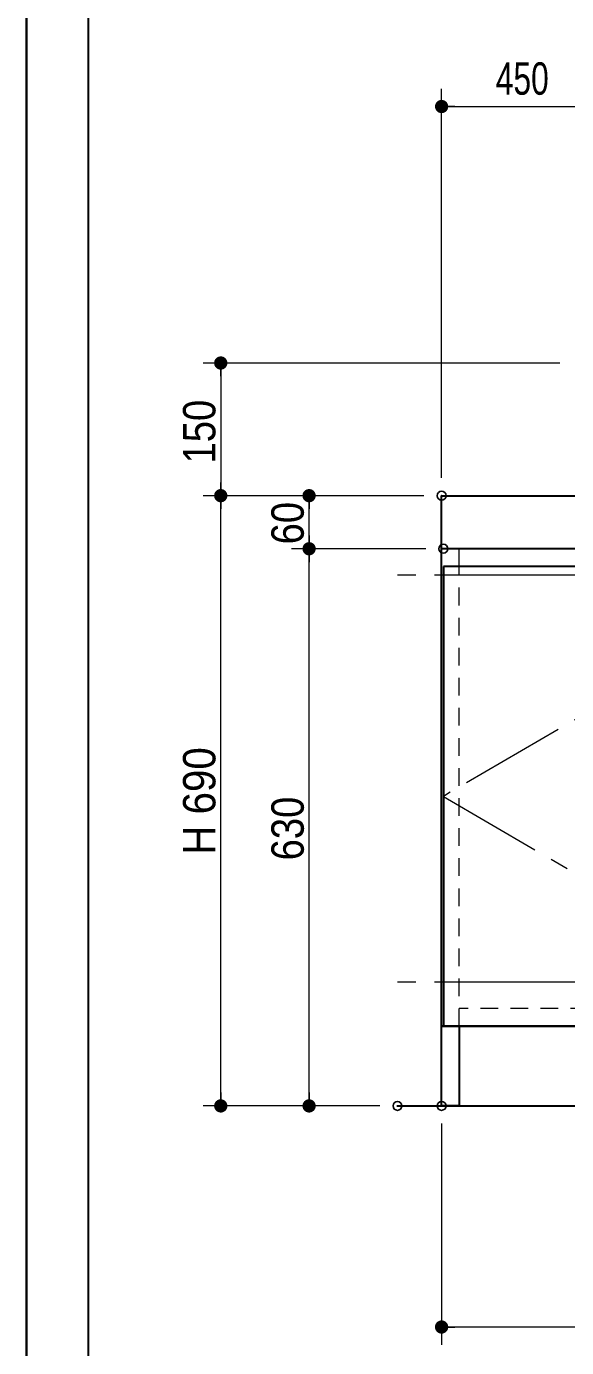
# Model space of a CAD drawing. Units: millimetres, scale not verified. Extents: x -6062 to 6062, y -3045 to 3045.
# Drawn here: x -5788 to -5176, y -2293 to -799 of the extents above; entities that cross this region are included whole.
import ezdxf
from ezdxf.enums import TextEntityAlignment as Align

# ---------------------------------------------------------------- set-up
doc = ezdxf.new("R2010")
doc.units = ezdxf.units.MM
doc.header["$LTSCALE"] = 20
doc.header["$PDMODE"] = 32
doc.header["$PDSIZE"] = 10
for name, pattern in [('USER3', [1.7, 1, -0.7]), ('USER4', [9.172222, 5.997222, -1.058333, 1.058333, -1.058333]), ('USER5', [13.3, 8, -1.06, 1.06, -1.06, 1.06, -1.06])]:
    doc.linetypes.add(name, pattern=pattern)
for name, color, linetype, lineweight in [('0-0_5ボウル・キャビネット', 7, 'Continuous', 15), ('0-2_1図面枠', 7, 'Continuous', 20), ('0-3_2寸法-1', 7, 'Continuous', 15), ('0-4_0', 7, 'Continuous', 25)]:
    doc.layers.add(name, color=color, linetype=linetype, lineweight=lineweight)
doc.layers.add('0-5_Defpoints', color=7, linetype='Continuous')
doc.styles.add('ＭＳ Ｐゴシック', font='')
doc.styles.get('ＭＳ Ｐゴシック').set_extended_font_data('MS PGothic')

# ---------------------------------------------------------------- blocks, each defined once
blk = doc.blocks.new('グループ-12')
at = {"layer": '0-2_1図面枠', "lineweight": 35}
blk.add_lwpolyline([(-80000, 55400), (80000, 55400), (80000, -55400), (-80000, -55400)], close=True, dxfattribs=at)
blk = doc.blocks.new('図面枠')
at = {"layer": '0-2_1図面枠'}
blk.add_blockref('グループ-12', (0, 0), dxfattribs=at)
blk = doc.blocks.new('_Dot')
at = {"layer": '0-4_0'}
blk.add_line((-10, 0), (-20, 0), dxfattribs=at)
for points in [[(0, 0), (-10, 0), (-9.92, 1.25)], [(0, 0), (-9.92, -1.25), (-10, 0)], [(0, 0), (-9.92, 1.25), (-9.69, 2.49)], [(0, 0), (-9.69, -2.49), (-9.92, -1.25)], [(0, 0), (-9.69, 2.49), (-9.3, 3.68)], [(0, 0), (-9.3, -3.68), (-9.69, -2.49)], [(0, 0), (-9.3, 3.68), (-8.76, 4.82)], [(0, 0), (-8.76, -4.82), (-9.3, -3.68)], [(0, 0), (-8.76, 4.82), (-8.09, 5.88)], [(0, 0), (-8.09, -5.88), (-8.76, -4.82)], [(0, 0), (-8.09, 5.88), (-7.29, 6.85)], [(0, 0), (-7.29, -6.85), (-8.09, -5.88)], [(0, 0), (-7.29, 6.85), (-6.37, 7.71)], [(0, 0), (-6.37, -7.71), (-7.29, -6.85)], [(0, 0), (-6.37, 7.71), (-5.36, 8.44)], [(0, 0), (-5.36, -8.44), (-6.37, -7.71)], [(0, 0), (-5.36, 8.44), (-4.26, 9.05)], [(0, 0), (-4.26, -9.05), (-5.36, -8.44)], [(0, 0), (-4.26, 9.05), (-3.09, 9.51)], [(0, 0), (-3.09, -9.51), (-4.26, -9.05)], [(0, 0), (-3.09, 9.51), (-1.87, 9.82)], [(0, 0), (-1.87, -9.82), (-3.09, -9.51)], [(0, 0), (-1.87, 9.82), (-0.63, 9.98)], [(0, 0), (-0.63, -9.98), (-1.87, -9.82)], [(0, 0), (-0.63, 9.98), (0.63, 9.98)], [(0, 0), (0.63, -9.98), (-0.63, -9.98)], [(0, 0), (0.63, 9.98), (1.87, 9.82)], [(0, 0), (1.87, 9.82), (3.09, 9.51)], [(0, 0), (3.09, 9.51), (4.26, 9.05)], [(0, 0), (4.26, 9.05), (5.36, 8.44)], [(0, 0), (5.36, 8.44), (6.37, 7.71)], [(0, 0), (6.37, 7.71), (7.29, 6.85)], [(0, 0), (7.29, 6.85), (8.09, 5.88)], [(0, 0), (8.09, 5.88), (8.76, 4.82)], [(0, 0), (8.76, 4.82), (9.3, 3.68)], [(0, 0), (9.3, 3.68), (9.69, 2.49)], [(0, 0), (9.69, 2.49), (9.92, 1.25)], [(0, 0), (9.92, 1.25), (10, 0)], [(0, 0), (1.87, -9.82), (0.63, -9.98)], [(0, 0), (3.09, -9.51), (1.87, -9.82)], [(0, 0), (4.26, -9.05), (3.09, -9.51)], [(0, 0), (5.36, -8.44), (4.26, -9.05)], [(0, 0), (6.37, -7.71), (5.36, -8.44)], [(0, 0), (7.29, -6.85), (6.37, -7.71)], [(0, 0), (8.09, -5.88), (7.29, -6.85)], [(0, 0), (8.76, -4.82), (8.09, -5.88)], [(0, 0), (9.3, -3.68), (8.76, -4.82)], [(0, 0), (9.69, -2.49), (9.3, -3.68)], [(0, 0), (9.92, -1.25), (9.69, -2.49)], [(0, 0), (10, 0), (9.92, -1.25)]]:
    blk.add_solid(points, dxfattribs=at)

msp = doc.modelspace()

# ---------------------------------------------------------------- linework, layer by layer
at = {"layer": '0-0_5ボウル・キャビネット'}
msp.add_line((-5297.5, -1410), (-5297.5, -1390), dxfattribs=at)
at = {"layer": '0-0_5ボウル・キャビネット', "linetype": 'USER5'}
for p, q in [((-4367.5, -1420), (-5367.5, -1420)), ((-4367.5, -1880), (-5367.5, -1880))]:
    msp.add_line(p, q, dxfattribs=at)
at = {"layer": '0-0_5ボウル・キャビネット', "linetype": 'USER3'}
msp.add_line((-4437.5, -1910), (-5297.5, -1910), dxfattribs=at)
at = {"layer": '0-0_5ボウル・キャビネット', "lineweight": 30}
msp.add_line((-5367.5, -2020), (-4367.5, -2020), dxfattribs=at)
for points in [[(-5317.5, -1330), (-4417.5, -1330), (-4417.5, -1930), (-5317.5, -1930)], [(-5317.5, -1330), (-4417.5, -1330), (-4417.5, -1390), (-5317.5, -1390)], [(-5315.5, -1410), (-5315.5, -1930), (-4868.5, -1930), (-4868.5, -1410)], [(-5317.5, -1930), (-5297.5, -1930), (-5297.5, -2020), (-5317.5, -2020)]]:
    msp.add_lwpolyline(points, close=True, dxfattribs=at)
at = {"layer": '0-0_5ボウル・キャビネット', "linetype": 'USER3'}
msp.add_lwpolyline([(-5297.5, -1930), (-5297.5, -1390), (-4437.5, -1390), (-4437.5, -1930)], dxfattribs=at)
at = {"layer": '0-0_5ボウル・キャビネット', "linetype": 'USER4'}
msp.add_lwpolyline([(-4868.5, -1410), (-5315.5, -1670), (-4868.5, -1930)], dxfattribs=at)
at = {"layer": '0-2_1図面枠', "lineweight": 30}
msp.add_line((-5717.5, 1750), (-5717.5, -2420), dxfattribs=at)
at = {"layer": '0-3_2寸法-1'}
for p, q in [((-5317.5, -1310), (-5317.5, -870)), ((-5302.49, -890), (-4882.51, -890)), ((-5183.5, -1180), (-5587.5, -1180)), ((-5567.5, -1195.01), (-5567.5, -1314.99)), ((-5337.5, -1330), (-5587.5, -1330)), ((-5487.5, -1330), (-5587.5, -1330)), ((-5337.5, -1330), (-5487.5, -1330)), ((-5567.5, -2004.99), (-5567.5, -1345.01)), ((-5467.5, -1374.99), (-5467.5, -1345.01)), ((-5335.5, -1390), (-5487.5, -1390)), ((-5335.5, -1390), (-5487.5, -1390)), ((-5467.5, -2004.99), (-5467.5, -1405.01)), ((-5487.5, -2020), (-5587.5, -2020)), ((-5387.5, -2020), (-5487.5, -2020)), ((-5317.5, -2040), (-5317.5, -2290)), ((-4432.51, -2270), (-5302.49, -2270))]:
    msp.add_line(p, q, dxfattribs=at)
at = {"layer": '0-5_Defpoints'}
for p in [(-5567.5, -1330), (-5567.5, -1330), (-5467.5, -1330), (-5467.5, -1330), (-5317.5, -1330), (-5317.5, -1330), (-5467.5, -1390), (-5315.5, -1390), (-5467.5, -2020), (-5367.5, -2020), (-5317.5, -2020), (-5317.5, -2270)]:
    msp.add_point(p, dxfattribs=at)

# ---------------------------------------------------------------- block references
at = {"layer": '0-2_1図面枠', "xscale": 0.05, "yscale": 0.05}
msp.add_blockref('図面枠', (-1787.5, 0), dxfattribs=at)
at = {"layer": '0-3_2寸法-1', "xscale": 0.7503418, "yscale": 0.7503418}
for p, rotation in [((-5317.5, -890), 180), ((-5567.5, -1180), 90), ((-5567.5, -1330), 270), ((-5567.5, -1330), 90), ((-5467.5, -1330), 90), ((-5467.5, -1390), 270), ((-5467.5, -1390), 90), ((-5567.5, -2020), 270), ((-5467.5, -2020), 270), ((-5317.5, -2270), 180)]:
    msp.add_blockref('_Dot', p, dxfattribs=dict(at, rotation=rotation))

# ---------------------------------------------------------------- texts
at = {"layer": '0-3_2寸法-1', "style": 'ＭＳ Ｐゴシック', "width": 0.75}
msp.add_text('450 〈375〉（600）', height=36.66, dxfattribs=at).set_placement((-5256.19, -887.65), align=Align.BOTTOM_LEFT)
at = {"layer": '0-3_2寸法-1', "style": 'ＭＳ Ｐゴシック'}
for s, width, p in [('150', 0.9, (-5562.54, -1293.61)), ('60', 0.9, (-5462.54, -1385.08)), ('H 690', 0.95, (-5562.54, -1735.99)), ('630', 0.9, (-5462.54, -1742.38))]:
    msp.add_text(s, height=36.66, rotation=90, dxfattribs=dict(at, width=width)).set_placement(p, align=Align.BOTTOM_LEFT)

doc.saveas('drawing.dxf')
